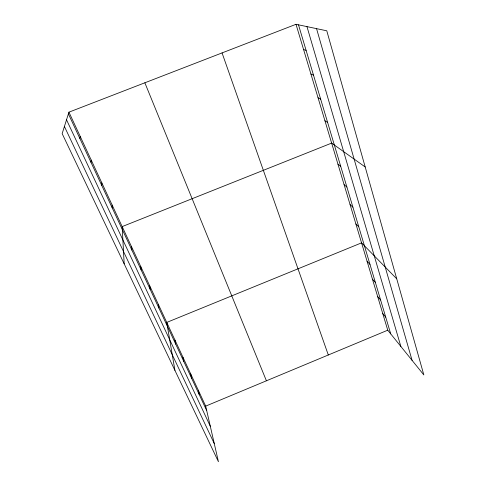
<?xml version="1.0" encoding="UTF-8"?>
<svg xmlns="http://www.w3.org/2000/svg" width="486" height="486" viewBox="0 0 486 486"><rect width="100%" height="100%" fill="white"/><g stroke="black" fill="none" stroke-linecap="round" stroke-linejoin="round"><path stroke-width="0.73" d="M101.762 185.476L101.853 182.936M90.991 162.367L91.222 160.088M79.874 138.516L80.257 136.511M68.933 112.169L62.153 133.626L218.421 461.7L205.687 406.126L68.933 112.169L296.01 24.3L326.78 30.8L423.847 374.943L387.749 330.194L296.01 24.3M205.687 406.126L387.749 330.194M303.58 49.542L306.101 50.38M310.919 74.006L313.494 75.148M318.038 97.735L320.663 99.156M324.94 120.759L327.613 122.442M365.186 166.965L331.64 143.103L122.168 226.598L124.167 263.825M337.958 164.177L340.71 166.334M344.106 184.662L346.895 187.031M350.084 204.594L352.903 207.164M355.898 223.985L358.747 226.743M396.734 278.824L361.56 242.86L166.747 322.425L174.93 370.393M367.076 261.243L369.968 264.348M372.446 279.152L375.362 282.415M377.677 296.6L380.611 300.014M382.78 313.61L385.732 317.164M64.413 126.475L214.265 443.566M66.527 119.793L210.304 426.271M68.392 113.882L206.732 410.688M144.858 82.79L266.413 380.799M222.059 52.919L328.311 354.987M298.477 24.822L390.72 333.882M306.964 26.615L400.853 346.439M316.55 28.638L412.085 360.363M198.3 390.24L199.278 394.693M190.719 373.947L191.624 378.272M182.936 357.222L183.769 361.42M174.954 340.054L175.701 344.112M158.321 304.309L158.898 308.057M149.658 285.689L150.144 289.273M140.752 266.547L141.134 269.949M131.591 246.858L131.87 250.065M112.163 205.098L112.205 207.88"/></g></svg>
